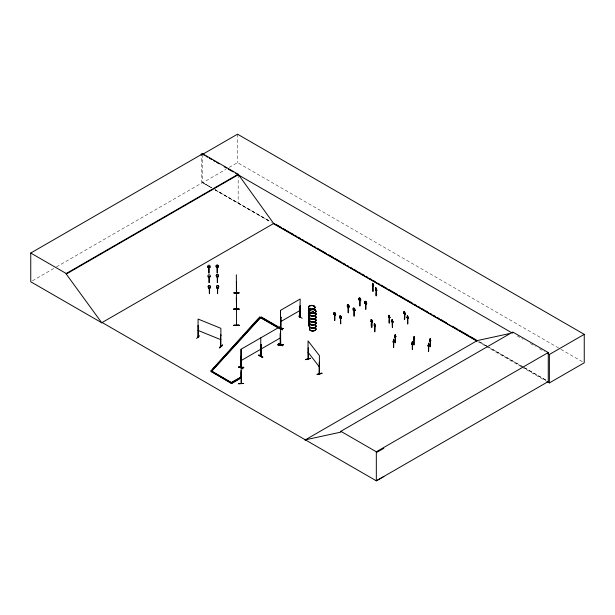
<?xml version="1.0" encoding="UTF-8"?>
<svg xmlns="http://www.w3.org/2000/svg" width="615" height="615" viewBox="0 0 615 615"><rect width="100%" height="100%" fill="white"/><g stroke="black" fill="none" stroke-linecap="round" stroke-linejoin="round"><path stroke-width="0.46" stroke-dasharray="3.08 2.31" d="M32.41 280.817L55.65 267.394M56.48 266.918L202.673 182.509L211.752 187.752M202.673 154.304L202.673 182.747L225.92 169.333M229.234 167.411L237.536 162.621L560.134 348.874M211.629 187.821L201.282 181.871L201.282 156.487M214.943 189.728L269.524 221.116L215.058 189.658M488.026 346.768L478.931 341.533L488.002 346.775M523.588 367.217L488.856 347.237L523.496 367.27M524.41 367.685L546.743 380.531M560.972 349.351L584.25 362.796M517.3 335.951L523.058 339.272M530.461 343.547L535.404 346.399M539.516 348.774L544.452 351.626M524.318 367.739L546.604 380.608M202.673 182.747L211.752 187.99M215.058 189.897L271.453 222.453M477.824 341.602L485.312 345.93M486.15 346.406L521.097 366.586M521.927 367.07L546.059 381M238.166 174.791L238.166 203.234M237.536 134.178L237.536 162.621M312.697 311.997A3.26 1.883 0 0 1 313.542 312.059M312.566 311.874A3.306 1.907 0 0 0 313.366 311.69A3.306 1.907 0 0 0 312.566 311.49M313.343 311.482A3.252 1.876 0 0 1 312.558 311.667M313.366 311.851A3.306 1.907 0 0 1 312.566 312.043M311.713 311.113A3.26 1.883 0 0 1 312.558 311.175M312.558 311.697A3.26 1.883 0 0 1 313.343 311.89M311.713 311.267A3.306 1.907 0 0 1 313.366 311.521"/><path stroke-width="0.92" d="M241.057 376.703L241.057 370.422M241.057 367.409C241.695 366.832 240.888 366.824 241.518 367.447L241.388 355.954L241.18 367.624L241.057 359.045M241.057 356.277L241.057 349.235L280.471 326.473M280.471 331.577L280.471 337.858L241.057 360.613M280.471 328.81L280.471 320.2M280.471 317.432L280.471 310.383L300.174 299.005L299.805 317.517L300.351 317.371M395.36 336.82C395.222 350.919 395.314 336.205 395.076 334.96M395.138 335.229L395.161 336.866M395.445 335.329L395.245 334.552M412.542 341.502L412.15 343.424M414.072 336.705L413.818 338.996L414.072 337.189M414.172 337.466L414.041 336.797M428.486 345.338L428.701 343.247L428.378 345.538M308.03 359.152L308.054 340.894L319.385 355.593L319.408 373.912L319.354 365.871M308.415 358.937L308.03 358.737L308.269 359.045M371.168 319.577L371.491 321.168M371.944 321.284L371.998 320.476M376.595 289.488L376.434 289.903M374.327 323.99L374.274 324.789M375.112 325.696L374.996 324.313L374.274 323.844M375.227 325.443L375.065 325.858M388.803 315.357C388.595 319.139 390.825 315.341 388.703 315.38M391.963 319.769L392.631 321.737L392.186 319.562M392.747 321.476L392.309 319.685M403.97 311.951L404.132 311.536M412.434 342.432L412.457 341.648M208.831 273.068L208.923 267.148L209.046 273.068M209.015 276.796L209.115 282.692L209.215 276.773M209.238 287.828L209.415 293.663L209.415 287.789M217.103 267.164L217.218 273.091L217.318 267.156M217.272 282.569L217.372 276.65L217.479 282.608M217.472 287.735L217.587 293.663L217.687 287.743M334.645 314.703L334.745 320.6L334.844 314.665M340.495 318.086L340.687 323.928L340.687 318.063M348.121 312.751L348.221 306.816L348.328 312.774M353.971 316.11L354.071 310.191L354.186 316.118M359.821 300.128L359.913 306.055L360.036 300.135M365.671 303.503L365.764 309.43L365.894 303.495M395.322 335.606L395.076 336.789L395.284 334.568M414.041 337.75L413.857 338.796M428.632 344.592L428.594 343.239L428.594 351.457L428.716 345.538M430.046 339.511L429.993 340.595M393.531 339.911L393.638 347.46L393.761 341.54M412.511 342.747L412.142 343.685M198.045 337.328L198.092 319.054L220.862 328.325L220.908 346.637L220.508 346.076M198.522 337.105L198.253 336.851M198.476 326.119L198.522 337.52L198.584 326.035L198.092 325.965L198.584 326.035M220.577 334.998L220.97 335.152L220.577 334.998L220.431 346.46L220.97 346.529L220.431 346.145M221.016 346.529L220.577 346.376M428.701 344.892L428.432 345.476M429.985 339.211L430.346 338.573L430.316 346.683M236.529 292.909L236.352 293.355L236.529 292.609M236.345 309.145L236.291 308.699M236.552 325.204L236.345 274.767M236.345 325.235L236.552 324.582M241.003 367.555L241.426 367.309M241.057 349.235L241.264 383.637M283.169 328.556C276.612 329.033 283.938 327.91 280.225 329.094L280.94 328.325M280.671 328.525L280.84 328.049M280.94 328.679C281.386 327.357 279.61 328.956 280.709 328.917L280.801 317.109L280.801 328.487M280.64 344.823C279.394 345.33 281.462 343.224 280.232 344.646M280.471 310.383L280.671 344.508M309.852 308.768L310.391 308.3L309.499 308.561M310.437 308.507L310.144 308.499M310.89 312.689L310.498 312.466L311.375 312.597M313.635 306.132L313.881 306.462L313.381 306.301M314.534 308.914A3.252 1.876 0 0 1 314.857 310.337L314.365 310.321L314.688 310.567M314.657 310.444L314.365 310.321M373.267 285.491L372.744 283.331L372.859 285.214M373.413 285.299L372.875 285.437M375.742 287.866L376.019 289.627M376.58 289.719C373.982 297.452 378.064 298.429 376.057 289.973M371.068 319.6L371.606 319.469L371.898 320.5M374.228 324.013L374.673 323.905L375.112 325.204M389.533 317.232L389.018 315.149M393.469 339.649L393.738 339.249L393.531 341.34M403.986 311.728L404.409 311.467M404.824 313.573L404.747 312.335M407.153 316.141L407.814 316.202M407.299 315.949L407.807 323.913M412.25 343.478C412.327 337.943 412.604 345.023 412.065 343.577M305.709 359.69L310.475 358.43M239.02 366.64C240.711 365.318 246.923 372.229 239.035 366.602M239.189 366.502L242.91 368.623M258.907 355.101L262.928 357.1L262.444 357.384L258.746 355.224M262.444 357.377L258.723 355.255L259.207 354.978M279.917 328.633L282.354 329.794L280.102 328.325M282.331 329.594L280.102 328.479M394.238 340.964L393.385 340.81L394.238 340.964L393.923 342.071L393.062 341.978L393.454 340.818L393.139 341.871M395.53 337.381L395.845 336.274L395.53 337.381L394.669 337.289L395.061 336.136M393.708 341.932L394.03 340.941M411.789 344L412.112 342.955L412.965 343.224L412.181 343.016M412.965 343.101L412.642 344.208L411.789 344.116L412.181 342.962M414.118 336.72L413.657 338.235L414.572 338.419L414.249 339.526L413.395 339.434L413.787 338.273M412.434 344.069L412.75 343.078M428.409 344.877L428.025 345.976L428.878 346.068L429.201 344.961L428.34 344.807L428.025 345.976M430.308 338.565L429.885 340.095L430.808 340.272L430.485 341.379L429.631 341.287L430.023 340.133M428.663 345.922L428.986 344.938M430.269 341.24L430.592 340.249M372.882 285.598L372.982 291.51L372.882 285.575L373.297 285.568M371.998 321.422C372.798 333.591 369.769 324.628 372.044 320.769M375.096 325.935L374.781 331.877L374.681 325.942L375.165 325.835M389.157 317.348C390.871 326.158 387.435 324.228 389.564 317.302M392.186 321.391L392.416 327.664L392.316 321.73L392.8 321.622M404.447 313.688C405.854 318.209 403.34 324.436 404.847 313.65M407.637 323.897L408.014 316.717L407.268 315.872M236.291 293.293L236.345 292.64M280.102 344.569L280.463 344.077M280.44 344.531L280.325 345.023M280.671 344.761L280.678 344.054M393.692 339.319L393.423 341.54M413.88 344.846L413.995 338.919L414.095 344.861M412.488 343.677L412.365 349.597L412.311 343.624M430.116 346.683L430.316 340.818M196.569 338.465L199.591 335.805M260.552 356.024L261.26 355.585L260.852 356.239L260.76 344.769M310.26 308.438L309.806 308.261M313.904 306.339L313.565 306.155M310.752 312.497L311.19 312.389M414.572 338.419L413.718 338.265L413.91 338.942M308.046 359.221L308.453 359.406L308.215 347.759M319.362 373.151L319.408 373.497M319.554 373.805L319.354 362.212L319.162 373.674L319.554 373.39M407.607 318.086L408.091 317.963L408.091 317.017M211.007 370.776L231.601 382.776L211.007 370.776L259.615 317.094L278.58 327.795M212.928 369.008L228.918 351.35M230.195 349.943L241.71 337.228M242.987 335.813L246.185 332.285M247.461 330.87L258.338 318.862M241.457 377.918L240.734 377.502L230.886 382.838L240.734 377.149L241.457 377.564L231.601 383.606L211.176 371.46L260.514 317.363L261.237 316.948L279.302 327.38M211.176 371.814L260.514 317.717L261.237 317.302L273.552 324.413M393.569 341.494L393.631 339.242M299.843 317.494L300.305 317.371L300.174 305.924L299.866 317.463M260.391 355.947L260.552 356.439L261.221 356.024L261.091 344.577L260.429 344.961L260.522 356.439M260.783 356.116L260.76 337.85M261.206 356.062L260.391 356.362L261.129 355.931L261.091 344.577M280.632 344.861L280.463 333.115L280.256 345.061M198.63 336.997L198.122 337.374M221.016 346.114L220.447 346.068M219.47 347.598C229.126 339.495 212.951 353.448 222.453 345.115M219.47 347.829L222.515 345.353M310.391 308.576L309.576 308.576M374.681 325.965L374.55 325.612M335.659 314.842L335.052 315.203L333.807 314.319L335.659 314.726L334.414 314.019L333.807 314.38L335.098 315.057L335.659 314.726M349.159 306.931L347.306 306.531L348.551 307.408L349.159 306.931L347.913 306.232L347.306 306.585M333.807 314.496L334.414 314.142M359.46 299.567L360.705 300.266L359.006 299.774L360.859 300.297L360.252 300.658L359.052 299.743M347.306 306.708L347.913 306.232M359.006 299.836L359.614 299.474L359.006 299.951M339.657 317.701L340.956 318.432L341.51 318.101L340.902 318.578L339.711 317.671L341.356 318.193M339.657 317.878L340.264 317.401L341.51 318.224M353.763 309.606L353.156 310.083L353.61 309.637L355.009 310.429L353.763 309.606L353.156 309.968L354.401 310.79L355.009 310.429M366.709 303.556L364.856 303.149L366.102 303.918L366.709 303.556L365.464 302.849L364.856 303.21L366.102 304.033L364.903 303.118M364.856 303.326L365.464 302.849M354.401 310.667L355.009 310.314M366.102 304.033L366.709 303.672M280.801 317.109L280.471 317.571L280.932 317.179M299.936 317.586L300.305 305.993M302.165 318.301L298.621 316.133M299.843 317.033L300.343 316.933L299.936 317.171M241.388 355.954L241.057 356.416L241.518 356.024M260.622 356.4L260.56 345.038L261.221 344.646M280.432 344.784L280.14 333.584L280.648 333.115M278.71 343.724L282.639 345.722L278.918 343.601M260.429 355.877L261.037 355.547M241.518 367.401L241.057 367.524M102.182 322.544L101.783 322.783L30.75 281.77L30.75 253.034L202.673 153.773L238.166 174.26L273.66 223.491L476.871 340.818M202.673 153.773L202.673 154.304L237.536 134.178L584.25 334.352L584.25 362.796L549.387 382.922L546.896 381.477M30.75 253.034L66.243 273.521L238.166 174.26M383.852 476.533L376.326 480.822L102.136 322.521L101.729 322.752L66.243 274.052L238.166 174.791M101.729 322.752L274.059 223.26M280.471 321.76L300.174 310.383M211.176 371.46L231.601 383.253L241.457 377.564M304.948 440.079L477.278 340.579L509.028 333.676M305.348 439.84L340.841 432.122L340.841 431.3L512.764 332.039L548.257 352.526L548.257 381.561L376.326 480.822L376.326 451.787L548.257 352.526M512.764 332.861L512.364 333.099L235.691 173.361M547.742 353.525L549.387 354.478L584.25 334.352M376.326 452.617L383.852 448.327M236.521 297.491L236.529 309.445L236.345 297.499M299.997 317.571L300.212 316.863M198.153 337.243L198.63 337.412L198.191 337.258L198.191 325.881M220.539 345.945L220.639 346.383M305.716 359.521L310.49 358.276L305.732 359.521M317.125 374.297L321.883 373.067M317.132 374.497L321.891 373.251M317.225 374.635L321.991 373.413M373.736 285.944L373.051 284.906C370.538 285.252 375.258 286.429 372.928 286.029M372.928 285.967L373.536 285.821L372.851 284.953M376.096 290.441L376.903 290.242L376.096 290.557L375.481 289.434L376.019 289.304L376.695 290.234M375.411 289.511L376.219 289.319L376.903 290.357M375.411 289.634L376.219 289.319M370.876 321.053L371.683 320.853L372.367 321.899L371.683 320.853M372.367 321.783L371.56 322.099L370.876 321.176L371.683 320.976M390.002 317.563L389.195 317.878L388.511 316.779L389.318 316.64L390.002 317.563L389.118 316.633L389.802 317.617L389.195 317.701M388.511 316.956L389.318 316.64M403.801 313.181L404.601 312.981L405.285 313.911L404.486 314.227L403.801 313.12L404.555 314.088M403.801 313.296L404.601 312.981M404.486 314.104L405.285 313.911M374.043 325.412L374.643 325.258L375.527 326.311L374.727 326.511C374.074 325.02 374.32 324.805 374.727 326.511M392.362 322.114L392.962 321.968L392.278 321.045L391.678 321.191L392.432 322.099M391.678 321.253L392.362 322.291L393.162 322.099L392.478 321.053L391.747 321.176M406.969 317.594L407.768 317.394M374.727 326.334L375.327 326.242M374.727 326.396L375.527 326.311M392.362 322.175L393.162 322.099M407.653 318.462L408.252 318.309L407.568 317.448M407.653 318.516L408.452 318.324L407.653 318.639L406.969 317.532L407.768 317.517L408.452 318.439M375.719 287.789L376.495 289.519M376.465 289.98L376.042 289.85M310.713 312.259L311.221 312.259M220.908 346.222L220.862 346.622M278.749 343.662L282.462 345.784M208.07 267.471L209.815 267.233L208.07 267.471L208.054 266.849L209.8 266.825L209.815 267.333M208.07 267.31L209.815 267.271M216.349 267.302L218.087 267.179M208.231 276.404L209.976 276.45L209.992 277.004L208.247 277.027L208.231 276.404L209.976 276.504M208.247 276.804L209.992 276.827L208.247 277.027M218.264 276.735L216.518 276.812M210.192 288.02L210.169 287.52L208.431 287.42L208.447 288.043L210.184 287.805L208.447 288.043M216.718 287.997L218.463 287.751L216.718 287.997L216.703 287.497M208.447 287.882L210.176 287.528M216.718 287.835L218.463 287.797M236.529 281.678L236.552 293.086M239.05 292.778L233.823 292.794L239.05 293.017M239.05 292.932L233.823 293.032M236.345 308.546L236.529 309.414M233.823 308.953L239.05 308.938L239.05 309.337L233.823 309.353L233.823 308.938L239.05 308.968M239.05 309.322L233.823 309.345M233.823 325.435C250.251 324.912 222.891 325.397 239.05 325.427M233.823 325.274L239.05 325.274M283.169 328.395L280.563 328.402L283.169 328.456M277.949 344.969C294.285 344.1 266.849 344.877 283.177 344.93M277.949 344.8L283.177 344.915M238.528 367.332L243.755 367.247M238.535 367.501L243.755 367.401M241.234 371.96L241.264 383.376M238.535 383.652L243.763 383.437L238.535 383.814M394.991 336.182L395.845 336.397M395.53 337.266L394.669 337.289M428.663 345.868L428.025 345.799L428.878 346.068M278.58 328.149L259.615 317.094M198.092 330.432L220.862 339.703M236.552 308.492L236.314 309.43M404.547 313.642L404.97 312.889L404.432 311.621M353.156 309.906L354.448 310.637M333.86 314.35L335.052 315.203M280.071 328.525L282.354 329.794M202.673 154.304L204.326 155.257M205.979 156.21L207.632 157.163M209.277 158.117L211.752 159.546M213.405 160.5L215.058 161.453M216.711 162.406L219.186 163.836M224.137 166.696L226.612 168.126M228.265 169.079L233.216 171.931M275.72 224.214L281.524 227.565M283.184 228.526L285.675 229.964M287.328 230.917L288.989 231.878M290.649 232.831L293.14 234.269M294.8 235.23L296.453 236.191M298.114 237.144L300.604 238.582M302.265 239.543L303.918 240.496M306.408 241.933L308.069 242.894M309.729 243.847L311.382 244.808M313.873 246.246L315.533 247.199M317.194 248.16L326.319 253.426M328.802 254.864L333.784 257.739M335.436 258.692L341.248 262.044M342.901 263.005L345.392 264.442M347.052 265.396L348.713 266.357M350.373 267.317L352.856 268.747M354.517 269.708L356.177 270.669M358.66 272.099L360.321 273.06M361.981 274.021L364.472 275.459M366.133 276.412L367.785 277.373M369.446 278.326L371.937 279.764M373.597 280.724L375.25 281.678M377.741 283.115L379.401 284.076M381.062 285.029L386.866 288.381M388.526 289.342L397.651 294.608M399.304 295.569L405.116 298.921M406.769 299.874L412.58 303.233M414.233 304.187L416.724 305.624M418.385 306.585L420.045 307.538M421.705 308.499L424.189 309.937M425.849 310.89L427.51 311.851M429.993 313.289L431.653 314.242M433.314 315.203L434.974 316.156M437.465 317.594L439.118 318.555M440.778 319.508L446.582 322.867M452.394 326.219L457.368 329.087M459.028 330.047L468.984 335.79M470.636 336.751L476.448 340.103M273.114 223.414L476.994 341.125M275.189 325.366L277.657 326.788M340.841 431.3L376.326 451.787M404.309 311.49L404.755 312.028M376.257 289.949L375.819 287.766L376.48 289.25M371.721 321.491L371.276 320.953M308.054 352.272L319.385 366.971M405.285 314.027L404.401 312.974L405.085 313.957M407.722 318.501L407.038 317.578M372.928 286.144L372.252 285.045L373.051 284.906M375.411 289.457L376.165 290.418M388.511 316.779L389.264 317.747M374.85 325.274L375.527 326.196M371.629 321.96L370.876 321.176M404.532 313.489L404.201 313.081M389.241 317.148L388.788 315.58M371.506 319.493L371.829 320.207M407.576 317.709L407.238 316.341M404.409 313.296L404.07 311.928M374.65 325.581L374.312 324.213M430.246 338.565C430.815 340.702 428.886 340.887 430.808 340.272M392.178 321.122L391.947 319.992M372.744 284.976L372.652 283.354L373.328 285.099M404.209 312.774L404.086 312.189M371.283 320.646L371.153 319.8M218.087 267.402L218.071 266.902M218.264 276.95C218.863 275.95 215.865 275.974 216.518 276.973M218.463 287.974L218.448 287.474M216.349 267.417L216.334 266.925M209.815 267.448L209.8 266.825L208.054 266.849M549.387 354.478L549.387 382.922M430.485 341.379L429.631 341.287M429.201 344.961L428.34 344.807M414.356 338.396L414.041 339.326M414.249 339.526L413.395 339.434M412.642 344.208L411.789 344.116M404.486 314.227L403.871 313.166M395.314 337.181L395.637 336.197L394.991 336.305M393.923 342.071L393.062 341.978M389.195 317.878L388.58 316.817M371.56 322.099L372.167 321.776L371.483 320.907M348.551 307.408L349.005 306.962L347.759 306.262M280.648 317.302L280.655 328.979M241.234 356.147L241.241 367.824M241.188 356.216L241.149 367.616M201.282 153.665L201.282 155.549M66.243 273.521L66.243 274.052M315.826 319.508A3.236 1.868 0 0 1 312.697 321.868A3.236 1.868 0 0 1 309.568 319.508M315.841 313.919A3.252 1.876 0 0 1 312.697 316.279A3.252 1.876 0 0 1 309.553 313.919M315.841 313.389A3.252 1.876 0 0 1 312.697 315.756A3.252 1.876 0 0 1 309.553 313.389M315.841 317.056A3.252 1.876 0 0 1 312.697 319.423A3.252 1.876 0 0 1 309.553 317.056M315.887 316.863A3.306 1.907 0 0 1 312.697 319.27A3.306 1.907 0 0 1 309.506 316.863M315.887 316.702A3.306 1.907 0 0 1 312.697 319.108A3.306 1.907 0 0 1 309.506 316.702M315.841 316.533A3.252 1.876 0 0 1 312.697 318.893A3.252 1.876 0 0 1 309.553 316.533M315.887 313.727A3.306 1.907 0 0 1 312.697 316.125A3.306 1.907 0 0 1 309.506 313.727M315.887 313.565A3.306 1.907 0 0 1 312.697 315.964A3.306 1.907 0 0 1 309.506 313.565M315.833 319.685A3.244 1.876 0 0 1 312.697 322.045A3.244 1.876 0 0 1 309.56 319.685M315.826 319.977A3.236 1.868 0 0 1 312.697 322.329A3.236 1.868 0 0 1 309.568 319.977M315.826 328.456A3.236 1.868 0 0 1 312.697 330.816A3.236 1.868 0 0 1 309.568 328.456M315.849 319.808A3.267 1.883 0 0 1 312.697 322.175A3.267 1.883 0 0 1 309.545 319.808M315.841 322.867A3.252 1.876 0 0 1 312.697 325.227A3.252 1.876 0 0 1 309.553 322.867M315.841 322.337A3.252 1.876 0 0 1 312.697 324.705A3.252 1.876 0 0 1 309.553 322.337M315.841 326.004A3.252 1.876 0 0 1 312.697 328.372A3.252 1.876 0 0 1 309.553 326.004M315.887 325.812A3.306 1.907 0 0 1 312.697 328.218A3.306 1.907 0 0 1 309.506 325.812M315.887 325.65A3.306 1.907 0 0 1 312.697 328.056A3.306 1.907 0 0 1 309.506 325.65M315.841 325.481A3.252 1.876 0 0 1 312.697 327.841A3.252 1.876 0 0 1 309.553 325.481M315.887 322.675A3.306 1.907 0 0 1 312.697 325.074A3.306 1.907 0 0 1 309.506 322.675M315.887 322.514A3.306 1.907 0 0 1 312.697 324.912A3.306 1.907 0 0 1 309.506 322.514M315.849 328.633A3.267 1.883 0 0 1 312.697 331.008A3.267 1.883 0 0 1 309.545 328.633M315.849 328.525A3.267 1.883 0 0 1 312.697 330.901A3.267 1.883 0 0 1 309.545 328.525M309.376 314.688A3.306 1.907 0 0 1 308.853 312.382M309.407 314.849A3.26 1.883 0 0 1 308.891 312.574M309.414 317.294A3.252 1.876 0 0 1 308.899 315.034M309.407 317.509A3.26 1.883 0 0 1 308.891 315.241M309.376 311.544A3.306 1.907 0 0 1 308.853 309.245M314.572 309.245A3.306 1.907 0 0 1 315.018 310.198M309.407 314.319A3.26 1.883 0 0 1 308.891 312.051M309.407 311.713A3.26 1.883 0 0 1 308.891 309.437M314.534 309.437A3.26 1.883 0 0 1 314.972 310.375M309.376 314.526A3.306 1.907 0 0 1 308.853 312.22M309.376 311.382A3.306 1.907 0 0 1 308.853 309.084M314.572 309.084A3.306 1.907 0 0 1 315.018 310.037M309.414 311.182A3.252 1.876 0 0 1 308.899 308.914M309.376 323.636A3.306 1.907 0 0 1 308.853 321.33M309.407 323.798A3.26 1.883 0 0 1 308.891 321.522M309.414 326.242A3.252 1.876 0 0 1 308.899 323.982M309.414 317.763A3.252 1.876 0 0 1 308.899 315.495M309.407 326.427A3.26 1.883 0 0 1 308.891 324.159M309.407 317.609A3.267 1.883 0 0 1 308.884 315.334M309.376 320.492A3.306 1.907 0 0 1 308.853 318.193M309.407 323.267A3.26 1.883 0 0 1 308.891 320.999M309.407 320.661A3.26 1.883 0 0 1 308.891 318.386M309.376 323.475A3.306 1.907 0 0 1 308.853 321.168M309.376 320.33A3.306 1.907 0 0 1 308.853 318.032M309.407 320.131A3.26 1.883 0 0 1 308.891 317.863M208.531 276.535A1.161 0.946 -2.1 0 0 210.268 275.697A1.161 0.946 -2.1 0 0 208.531 274.897A1.161 0.946 -2.1 0 0 208.531 276.535M216.803 276.489A1.161 0.946 -2.1 0 0 218.548 275.643A1.161 0.946 -2.1 0 0 216.803 274.844A1.161 0.946 -2.1 0 0 216.803 276.427A1.161 0.946 -2.1 0 0 218.54 275.582A1.161 0.946 -2.1 0 0 216.803 274.782A1.161 0.946 -2.1 0 0 216.803 276.489M208.354 266.987A1.161 0.946 -2.1 0 0 210.099 266.141A1.161 0.946 -2.1 0 0 208.354 265.342A1.161 0.946 -2.1 0 0 208.354 266.987M217.003 287.505A1.161 0.946 -2.1 0 0 218.748 286.667A1.161 0.946 -2.1 0 0 217.003 285.806A1.161 0.946 -2.1 0 0 217.003 287.443A1.161 0.946 -2.1 0 0 218.74 286.605A1.161 0.946 -2.1 0 0 217.003 285.867A1.161 0.946 -2.1 0 0 217.003 287.505M216.634 266.933A1.161 0.946 -2.1 0 0 218.371 266.095A1.161 0.946 -2.1 0 0 216.634 265.296A1.161 0.946 -2.1 0 0 216.634 266.933M216.626 266.872A1.161 0.946 -2.1 0 0 218.371 266.026A1.161 0.946 -2.1 0 0 216.626 265.226A1.161 0.946 -2.1 0 0 216.626 266.872M208.731 287.559A1.161 0.946 -2.1 0 0 210.468 286.713A1.161 0.946 -2.1 0 0 208.731 285.914A1.161 0.946 -2.1 0 0 208.731 287.497A1.161 0.946 -2.1 0 0 210.468 286.651A1.161 0.946 -2.1 0 0 208.731 285.852A1.161 0.946 -2.1 0 0 208.731 287.559M311.075 312.874A3.244 1.876 0 0 0 315.941 311.244A3.244 1.876 0 0 0 311.075 309.622A3.244 1.876 0 0 0 311.075 312.874M310.406 312.835A3.236 1.868 0 0 0 315.826 311.997A3.236 1.868 0 0 0 311.859 309.706A3.236 1.868 0 0 0 310.406 312.835M311.067 312.981A3.267 1.883 0 0 0 315.964 311.344A3.267 1.883 0 0 0 311.067 309.714A3.267 1.883 0 0 0 311.067 312.981M310.091 308.845A3.244 1.876 0 0 0 314.957 307.223A3.244 1.876 0 0 0 310.091 305.601A3.244 1.876 0 0 0 310.091 308.845M310.083 309.114A3.252 1.876 0 0 0 314.965 307.485A3.252 1.876 0 0 0 310.083 305.863A3.252 1.876 0 0 0 310.083 309.114M310.083 308.961A3.267 1.883 0 0 0 314.98 307.323A3.267 1.883 0 0 0 310.083 305.693A3.267 1.883 0 0 0 310.083 308.961M359.037 298.844A1.161 0.676 59.5 0 0 360.428 300.051A1.161 0.676 59.5 0 0 360.059 298.252A1.161 0.676 59.5 0 0 359.037 298.844M359.114 298.798A1.161 0.676 59.5 0 0 360.505 300.005A1.161 0.676 59.5 0 0 360.136 298.214A1.161 0.676 59.5 0 0 359.114 298.798M364.895 302.219A1.161 0.676 59.5 0 0 366.279 303.433A1.161 0.676 59.5 0 0 365.91 301.634A1.161 0.676 59.5 0 0 364.895 302.219M364.964 302.173A1.161 0.676 59.5 0 0 366.356 303.387A1.161 0.676 59.5 0 0 365.987 301.588A1.161 0.676 59.5 0 0 364.964 302.173M347.337 305.601A1.161 0.676 59.5 0 0 348.728 306.808A1.161 0.676 59.5 0 0 348.359 305.009A1.161 0.676 59.5 0 0 347.337 305.601A1.161 0.676 59.5 0 0 348.805 306.762A1.161 0.676 59.5 0 0 348.436 304.963A1.161 0.676 59.5 0 0 347.414 305.555M353.187 308.976A1.161 0.676 59.5 0 0 354.578 310.183A1.161 0.676 59.5 0 0 354.209 308.392A1.161 0.676 59.5 0 0 353.187 308.976M353.264 308.93A1.161 0.676 59.5 0 0 354.655 310.137A1.161 0.676 59.5 0 0 354.286 308.346A1.161 0.676 59.5 0 0 353.264 308.93M339.695 316.771A1.161 0.676 59.5 0 0 341.079 317.978A1.161 0.676 59.5 0 0 340.71 316.179A1.161 0.676 59.5 0 0 339.772 316.725A1.161 0.676 59.5 0 0 341.156 317.932A1.161 0.676 59.5 0 0 340.787 316.133A1.161 0.676 59.5 0 0 339.695 316.771M333.845 313.389A1.161 0.676 59.5 0 0 335.229 314.603A1.161 0.676 59.5 0 0 334.86 312.804A1.161 0.676 59.5 0 0 333.845 313.389M333.922 313.343A1.161 0.676 59.5 0 0 335.306 314.557A1.161 0.676 59.5 0 0 334.937 312.758A1.161 0.676 59.5 0 0 333.922 313.343"/></g></svg>
